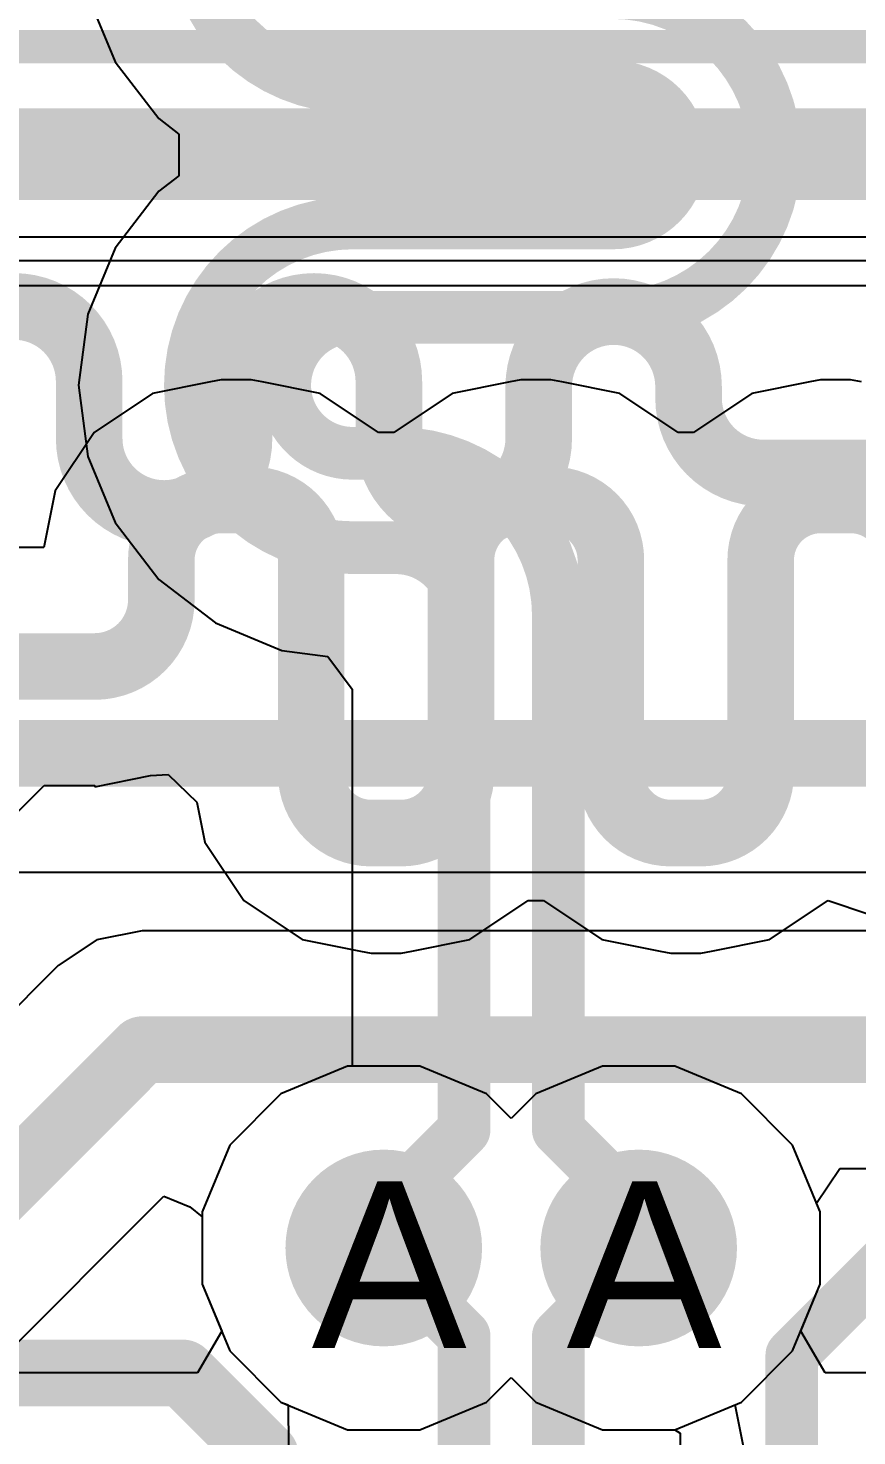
# Model space of a CAD drawing. Header units: inches. Extents: x 0 to 208, y 0 to 213.
# Drawn here: x 2.463 to 2.5626, y 3.1776 to 3.3466 of the extents above; entities that cross this region are included whole.
import ezdxf

# ---------------------------------------------------------------- set-up
doc = ezdxf.new("R2010")
doc.units = ezdxf.units.IN
doc.header["$MEASUREMENT"] = 0
for name, color, linetype in [('Bottom Layer', 5, 'Continuous'), ('Drill Drawing', 1, 'Continuous'), ('L2_GND1', 16, 'Continuous'), ('L3_SIG1', 76, 'Continuous'), ('L4_PWR', 90, 'Continuous'), ('L5_GND2', 156, 'Continuous'), ('L6_SIG2', 130, 'Continuous'), ('L7_GND3', 216, 'Continuous'), ('Top Layer', 1, 'Continuous'), ('Via Holes', 16, 'Continuous')]:
    doc.layers.add(name, color=color, linetype=linetype)
doc.styles.add('Arial', font='', dxfattribs={"height": 0.2})
doc.styles.get('Arial').set_extended_font_data('Arial')

msp = doc.modelspace()

# ---------------------------------------------------------------- hatches: boundary and pattern name
at = {"layer": 'Bottom Layer'}
h = msp.add_hatch(color=5, dxfattribs=at)
edge = h.paths.add_edge_path()
edge.add_arc((2.5057198, 3.200189), 0.011811, 0, 360)
h = msp.add_hatch(color=5, dxfattribs=at)
edge = h.paths.add_edge_path()
edge.add_arc((2.5363418, 3.200189), 0.011811, 0, 360)
at = {"layer": 'L2_GND1'}
h = msp.add_hatch(color=16, dxfattribs=at)
edge = h.paths.add_edge_path()
edge.add_arc((2.5057198, 3.200189), 0.011811, 0, 360)
h = msp.add_hatch(color=16, dxfattribs=at)
edge = h.paths.add_edge_path()
edge.add_arc((2.5363418, 3.200189), 0.011811, 0, 360)
at = {"layer": 'L3_SIG1'}
h = msp.add_hatch(color=76, dxfattribs=at)
edge = h.paths.add_edge_path()
edge.add_arc((2.5057198, 3.200189), 0.011811, 0, 360)
h = msp.add_hatch(color=76, dxfattribs=at)
edge = h.paths.add_edge_path()
edge.add_arc((2.5363418, 3.200189), 0.011811, 0, 360)
at = {"layer": 'L4_PWR'}
h = msp.add_hatch(color=90, dxfattribs=at)
edge = h.paths.add_edge_path()
edge.add_arc((2.5057198, 3.200189), 0.011811, 0, 360)
h = msp.add_hatch(color=90, dxfattribs=at)
edge = h.paths.add_edge_path()
edge.add_arc((2.5363418, 3.200189), 0.011811, 0, 360)
at = {"layer": 'L5_GND2'}
h = msp.add_hatch(color=156, dxfattribs=at)
edge = h.paths.add_edge_path()
edge.add_arc((2.5057198, 3.200189), 0.011811, 0, 360)
h = msp.add_hatch(color=156, dxfattribs=at)
edge = h.paths.add_edge_path()
edge.add_arc((2.5363418, 3.200189), 0.011811, 0, 360)
at = {"layer": 'L6_SIG2'}
h = msp.add_hatch(color=130, dxfattribs=at)
edge = h.paths.add_edge_path()
edge.add_arc((2.5057198, 3.200189), 0.011811, 0, 360)
h = msp.add_hatch(color=130, dxfattribs=at)
edge = h.paths.add_edge_path()
edge.add_arc((2.5363418, 3.200189), 0.011811, 0, 360)
at = {"layer": 'L7_GND3'}
h = msp.add_hatch(color=216, dxfattribs=at)
edge = h.paths.add_edge_path()
edge.add_arc((2.5057198, 3.200189), 0.011811, 0, 360)
h = msp.add_hatch(color=216, dxfattribs=at)
edge = h.paths.add_edge_path()
edge.add_arc((2.5363418, 3.200189), 0.011811, 0, 360)
at = {"layer": 'Top Layer'}
h = msp.add_hatch(color=1, dxfattribs=at)
edge = h.paths.add_edge_path()
edge.add_arc((2.5057198, 3.200189), 0.011811, 0, 360)
h = msp.add_hatch(color=1, dxfattribs=at)
edge = h.paths.add_edge_path()
edge.add_arc((2.5363418, 3.200189), 0.011811, 0, 360)
at = {"layer": 'Via Holes'}
h = msp.add_hatch(color=7, dxfattribs=at)
edge = h.paths.add_edge_path()
edge.add_arc((2.5057198, 3.200189), 0.0059055, 0, 360)
h = msp.add_hatch(color=7, dxfattribs=at)
edge = h.paths.add_edge_path()
edge.add_arc((2.5363418, 3.200189), 0.0059055, 0, 360)

# ---------------------------------------------------------------- linework, layer by layer
at = {"layer": 'Bottom Layer'}
for p, q in [((2.4701634, 3.3505508), (2.4734542, 3.342606)), ((2.4734542, 3.342606), (2.4786892, 3.3357836)), ((2.4786892, 3.3357836), (2.4811217, 3.3339171)), ((2.4811217, 3.3339171), (2.4811217, 3.328917)), ((2.4811217, 3.328917), (2.4786892, 3.3270505)), ((2.4786892, 3.3270505), (2.4734542, 3.3202281)), ((2.4734542, 3.3202281), (2.4701634, 3.3122833)), ((2.4701634, 3.3122833), (2.4690407, 3.3037576)), ((2.4690407, 3.3037576), (2.4690407, 3.3037575)), ((2.4690407, 3.3037575), (2.4690407, 3.3037571)), ((2.4690407, 3.3037571), (2.4690408, 3.3037571)), ((2.4690408, 3.3037571), (2.4701634, 3.2952314)), ((2.4701634, 3.2952314), (2.4734542, 3.2872866)), ((2.4734542, 3.2872866), (2.4786892, 3.2804642)), ((2.4786892, 3.2804642), (2.4855116, 3.2752292)), ((2.4855116, 3.2752292), (2.4934564, 3.2719384)), ((2.4934564, 3.2719384), (2.4990189, 3.2712061)), ((2.4990189, 3.2712061), (2.5019431, 3.2672672)), ((2.5019431, 3.2672672), (2.5019431, 3.222)), ((2.5013813, 3.222), (2.4933649, 3.2186795)), ((2.5019431, 3.222), (2.5013813, 3.222)), ((2.4933649, 3.2186795), (2.4872293, 3.2125439)), ((2.4872293, 3.2125439), (2.4839088, 3.2045275)), ((2.4839088, 3.2045275), (2.4839088, 3.1958505)), ((2.4839088, 3.1958505), (2.4872293, 3.1878341)), ((2.4872293, 3.1878341), (2.4933649, 3.1816985)), ((2.5180747, 3.1816985), (2.5210308, 3.1846546)), ((2.5210308, 3.1846546), (2.5239869, 3.1816985)), ((2.4933649, 3.1816985), (2.5013813, 3.178378)), ((2.5100583, 3.178378), (2.5180747, 3.1816985)), ((2.5239869, 3.1816985), (2.5320033, 3.178378)), ((2.5013813, 3.178378), (2.5100583, 3.178378)), ((2.5320033, 3.178378), (2.5406802, 3.178378)), ((2.5406802, 3.178378), (2.5413131, 3.1779551)), ((2.5413131, 3.1779551), (2.5413131, 3.0738232))]:
    msp.add_line(p, q, dxfattribs=at)
for points in [[(2.5019823, 3.339582, 0.0063299, 0.0063299, -0.4142135623730951), (2.4824876, 3.3590767, 0.0063299, 0.0063299, 0)], [(2.533244, 3.3509118, 0.0063299, 0.0063299, -0.4142135623730951), (2.5527387, 3.3314171, 0.0063299, 0.0063299, 0)], [(2.5019823, 3.339582, 0.0063299, 0.0063299, 0), (2.533244, 3.339582, 0.0063299, 0.0063299, 0)], [(2.533244, 3.339582, 0.0063299, 0.0063299, -0.4142135623730951), (2.5414089, 3.3314171, 0.0063299, 0.0063299, 0)], [(2.5527387, 3.331417, 0.0063299, 0.0063299, -0.4142135623730951), (2.533244, 3.3119223, 0.0063299, 0.0063299, 0)], [(2.5414089, 3.331417, 0.0063299, 0.0063299, -0.4142135623730951), (2.533244, 3.3232521, 0.0063299, 0.0063299, 0)], [(2.5414089, 3.331417, 0.0063299, 0.0063299, 0), (2.5414089, 3.3314171, 0.0063299, 0.0063299, 0)], [(2.5527387, 3.331417, 0.0063299, 0.0063299, 0), (2.5527387, 3.3314171, 0.0063299, 0.0063299, 0)], [(2.4824876, 3.3037574, 0.0063299, 0.0063299, -0.4142135623730951), (2.5019823, 3.3232521, 0.0063299, 0.0063299, 0)], [(2.5019823, 3.3232521, 0.0063299, 0.0063299, 0), (2.533244, 3.3232521, 0.0063299, 0.0063299, 0)], [(2.4938174, 3.3037574, 0.0063299, 0.0063299, -0.4142135623730951), (2.5019823, 3.3119223, 0.0063299, 0.0063299, 0)], [(2.5019823, 3.3119223, 0.0063299, 0.0063299, 0), (2.533244, 3.3119223, 0.0063299, 0.0063299, 0)], [(2.4824876, 3.3037573, 0.0063299, 0.0063299, 0), (2.4824876, 3.3037574, 0.0063299, 0.0063299, 0)], [(2.5019823, 3.2842626, 0.0063299, 0.0063299, -0.4142135623730951), (2.4824876, 3.3037573, 0.0063299, 0.0063299, 0)], [(2.4938174, 3.3037573, 0.0063299, 0.0063299, 0), (2.4938174, 3.3037574, 0.0063299, 0.0063299, 0)], [(2.5019823, 3.2955924, 0.0063299, 0.0063299, -0.4142135623730951), (2.4938174, 3.3037573, 0.0063299, 0.0063299, 0)], [(2.5019823, 3.2955924, 0.0063299, 0.0063299, 0), (2.5072011, 3.2955924, 0.0063299, 0.0063299, 0)], [(2.5072011, 3.2955924, 0.0063299, 0.0063299, -0.4142135623730951), (2.5266958, 3.2760977, 0.0063299, 0.0063299, 0)], [(2.5019823, 3.2842626, 0.0063299, 0.0063299, 0), (2.5072011, 3.2842626, 0.0063299, 0.0063299, 0)], [(2.5072011, 3.2842626, 0.0063299, 0.0063299, -0.4142135623730951), (2.515366, 3.2760977, 0.0063299, 0.0063299, 0)], [(2.515366, 3.2672673, 0.0063299, 0.0063299, 0), (2.515366, 3.2760977, 0.0063299, 0.0063299, 0)], [(2.5266958, 3.2672673, 0.0063299, 0.0063299, 0), (2.5266958, 3.2760977, 0.0063299, 0.0063299, 0)], [(2.5153659, 3.2672673, 0.0063299, 0.0063299, 0), (2.515366, 3.2672673, 0.0063299, 0.0063299, 0)], [(2.5153659, 3.2143543, 0.0063299, 0.0063299, 0), (2.5153659, 3.2672673, 0.0063299, 0.0063299, 0)], [(2.5266958, 3.2143543, 0.0063299, 0.0063299, 0), (2.5266958, 3.2672673, 0.0063299, 0.0063299, 0)], [(2.5547359, 3.1873338, 0.0063299, 0.0063299, 0), (2.59, 3.2225979, 0.0063299, 0.0063299, 0)], [(2.5057198, 3.2047082, 0.0063299, 0.0063299, 0), (2.5153659, 3.2143543, 0.0063299, 0.0063299, 0)], [(2.5266958, 3.2143543, 0.0063299, 0.0063299, 0), (2.5363418, 3.2047083, 0.0063299, 0.0063299, 0)], [(2.5057198, 3.200189, 0.0063299, 0.0063299, 0), (2.5057198, 3.2047082, 0.0063299, 0.0063299, 0)], [(2.5363418, 3.200189, 0.0063299, 0.0063299, 0), (2.5363418, 3.2047083, 0.0063299, 0.0063299, 0)], [(2.5547359, 3.0643663, 0.0063299, 0.0063299, 0), (2.5547359, 3.1873338, 0.0063299, 0.0063299, 0)]]:
    msp.add_lwpolyline(points, format="xyseb", dxfattribs=at)
for points in [[(2.5003998, 3.339582, 0.0031649, 0.0031649, 1), (2.5035648, 3.339582, 0.0031649, 0.0031649, 1)], [(2.5003998, 3.339582, 0.0031649, 0.0031649, 1), (2.5035648, 3.339582, 0.0031649, 0.0031649, 1)], [(2.5316615, 3.339582, 0.0031649, 0.0031649, 1), (2.5348265, 3.339582, 0.0031649, 0.0031649, 1)], [(2.5316615, 3.339582, 0.0031649, 0.0031649, 1), (2.5348265, 3.339582, 0.0031649, 0.0031649, 1)], [(2.5398264, 3.3314171, 0.0031649, 0.0031649, 1), (2.5429914, 3.3314171, 0.0031649, 0.0031649, 1)], [(2.5398264, 3.3314171, 0.0031649, 0.0031649, 1), (2.5429914, 3.3314171, 0.0031649, 0.0031649, 1)], [(2.5398264, 3.331417, 0.0031649, 0.0031649, 1), (2.5429914, 3.331417, 0.0031649, 0.0031649, 1)], [(2.5398264, 3.331417, 0.0031649, 0.0031649, 1), (2.5429914, 3.331417, 0.0031649, 0.0031649, 1)], [(2.5511562, 3.3314171, 0.0031649, 0.0031649, 1), (2.5543212, 3.3314171, 0.0031649, 0.0031649, 1)], [(2.5511562, 3.3314171, 0.0031649, 0.0031649, 1), (2.5543212, 3.3314171, 0.0031649, 0.0031649, 1)], [(2.5511562, 3.331417, 0.0031649, 0.0031649, 1), (2.5543212, 3.331417, 0.0031649, 0.0031649, 1)], [(2.5511562, 3.331417, 0.0031649, 0.0031649, 1), (2.5543212, 3.331417, 0.0031649, 0.0031649, 1)], [(2.5003998, 3.3232521, 0.0031649, 0.0031649, 1), (2.5035648, 3.3232521, 0.0031649, 0.0031649, 1)], [(2.5003998, 3.3232521, 0.0031649, 0.0031649, 1), (2.5035648, 3.3232521, 0.0031649, 0.0031649, 1)], [(2.5316615, 3.3232521, 0.0031649, 0.0031649, 1), (2.5348265, 3.3232521, 0.0031649, 0.0031649, 1)], [(2.5316615, 3.3232521, 0.0031649, 0.0031649, 1), (2.5348265, 3.3232521, 0.0031649, 0.0031649, 1)], [(2.5003998, 3.3119223, 0.0031649, 0.0031649, 1), (2.5035648, 3.3119223, 0.0031649, 0.0031649, 1)], [(2.5003998, 3.3119223, 0.0031649, 0.0031649, 1), (2.5035648, 3.3119223, 0.0031649, 0.0031649, 1)], [(2.5316615, 3.3119223, 0.0031649, 0.0031649, 1), (2.5348265, 3.3119223, 0.0031649, 0.0031649, 1)], [(2.5316615, 3.3119223, 0.0031649, 0.0031649, 1), (2.5348265, 3.3119223, 0.0031649, 0.0031649, 1)], [(2.4809051, 3.3037574, 0.0031649, 0.0031649, 1), (2.4840701, 3.3037574, 0.0031649, 0.0031649, 1)], [(2.4809051, 3.3037574, 0.0031649, 0.0031649, 1), (2.4840701, 3.3037574, 0.0031649, 0.0031649, 1)], [(2.4809051, 3.3037573, 0.0031649, 0.0031649, 1), (2.4840701, 3.3037573, 0.0031649, 0.0031649, 1)], [(2.4809051, 3.3037573, 0.0031649, 0.0031649, 1), (2.4840701, 3.3037573, 0.0031649, 0.0031649, 1)], [(2.4922349, 3.3037574, 0.0031649, 0.0031649, 1), (2.4953999, 3.3037574, 0.0031649, 0.0031649, 1)], [(2.4922349, 3.3037574, 0.0031649, 0.0031649, 1), (2.4953999, 3.3037574, 0.0031649, 0.0031649, 1)], [(2.4922349, 3.3037573, 0.0031649, 0.0031649, 1), (2.4953999, 3.3037573, 0.0031649, 0.0031649, 1)], [(2.4922349, 3.3037573, 0.0031649, 0.0031649, 1), (2.4953999, 3.3037573, 0.0031649, 0.0031649, 1)], [(2.5003998, 3.2955924, 0.0031649, 0.0031649, 1), (2.5035648, 3.2955924, 0.0031649, 0.0031649, 1)], [(2.5003998, 3.2955924, 0.0031649, 0.0031649, 1), (2.5035648, 3.2955924, 0.0031649, 0.0031649, 1)], [(2.5056186, 3.2955924, 0.0031649, 0.0031649, 1), (2.5087836, 3.2955924, 0.0031649, 0.0031649, 1)], [(2.5056186, 3.2955924, 0.0031649, 0.0031649, 1), (2.5087836, 3.2955924, 0.0031649, 0.0031649, 1)], [(2.5003998, 3.2842626, 0.0031649, 0.0031649, 1), (2.5035648, 3.2842626, 0.0031649, 0.0031649, 1)], [(2.5003998, 3.2842626, 0.0031649, 0.0031649, 1), (2.5035648, 3.2842626, 0.0031649, 0.0031649, 1)], [(2.5056186, 3.2842626, 0.0031649, 0.0031649, 1), (2.5087836, 3.2842626, 0.0031649, 0.0031649, 1)], [(2.5056186, 3.2842626, 0.0031649, 0.0031649, 1), (2.5087836, 3.2842626, 0.0031649, 0.0031649, 1)], [(2.5137835, 3.2760977, 0.0031649, 0.0031649, 1), (2.5169485, 3.2760977, 0.0031649, 0.0031649, 1)], [(2.5137835, 3.2760977, 0.0031649, 0.0031649, 1), (2.5169485, 3.2760977, 0.0031649, 0.0031649, 1)], [(2.5251133, 3.2760977, 0.0031649, 0.0031649, 1), (2.5282783, 3.2760977, 0.0031649, 0.0031649, 1)], [(2.5251133, 3.2760977, 0.0031649, 0.0031649, 1), (2.5282783, 3.2760977, 0.0031649, 0.0031649, 1)], [(2.5137834, 3.2672673, 0.0031649, 0.0031649, 1), (2.5169484, 3.2672673, 0.0031649, 0.0031649, 1)], [(2.5137834, 3.2672673, 0.0031649, 0.0031649, 1), (2.5169484, 3.2672673, 0.0031649, 0.0031649, 1)], [(2.5137835, 3.2672673, 0.0031649, 0.0031649, 1), (2.5169485, 3.2672673, 0.0031649, 0.0031649, 1)], [(2.5137835, 3.2672673, 0.0031649, 0.0031649, 1), (2.5169485, 3.2672673, 0.0031649, 0.0031649, 1)], [(2.5251133, 3.2672673, 0.0031649, 0.0031649, 1), (2.5282783, 3.2672673, 0.0031649, 0.0031649, 1)], [(2.5251133, 3.2672673, 0.0031649, 0.0031649, 1), (2.5282783, 3.2672673, 0.0031649, 0.0031649, 1)], [(2.5137834, 3.2143543, 0.0031649, 0.0031649, 1), (2.5169484, 3.2143543, 0.0031649, 0.0031649, 1)], [(2.5137834, 3.2143543, 0.0031649, 0.0031649, 1), (2.5169484, 3.2143543, 0.0031649, 0.0031649, 1)], [(2.5251133, 3.2143543, 0.0031649, 0.0031649, 1), (2.5282783, 3.2143543, 0.0031649, 0.0031649, 1)], [(2.5251133, 3.2143543, 0.0031649, 0.0031649, 1), (2.5282783, 3.2143543, 0.0031649, 0.0031649, 1)], [(2.5041373, 3.2047082, 0.0031649, 0.0031649, 1), (2.5073023, 3.2047082, 0.0031649, 0.0031649, 1)], [(2.5041373, 3.2047082, 0.0031649, 0.0031649, 1), (2.5073023, 3.2047082, 0.0031649, 0.0031649, 1)], [(2.5347593, 3.2047083, 0.0031649, 0.0031649, 1), (2.5379243, 3.2047083, 0.0031649, 0.0031649, 1)], [(2.5347593, 3.2047083, 0.0031649, 0.0031649, 1), (2.5379243, 3.2047083, 0.0031649, 0.0031649, 1)], [(2.5041373, 3.200189, 0.0031649, 0.0031649, 1), (2.5073023, 3.200189, 0.0031649, 0.0031649, 1)], [(2.5347593, 3.200189, 0.0031649, 0.0031649, 1), (2.5379243, 3.200189, 0.0031649, 0.0031649, 1)], [(2.5531534, 3.1873338, 0.0031649, 0.0031649, 1), (2.5563184, 3.1873338, 0.0031649, 0.0031649, 1)], [(2.5531534, 3.1873338, 0.0031649, 0.0031649, 1), (2.5563184, 3.1873338, 0.0031649, 0.0031649, 1)]]:
    msp.add_lwpolyline(points, format="xyseb", close=True, dxfattribs=at)
at = {"layer": 'L2_GND1'}
for p, q in [((2.3938242, 3.3157257), (4.3340873, 3.3157257)), ((2.4849069, 3.304158), (2.4779287, 3.3027699)), ((2.4862003, 3.3044155), (2.4849069, 3.304158)), ((2.4898007, 3.3044155), (2.4862003, 3.3044155)), ((2.4862003, 3.3044155), (2.4862003, 3.3044155)), ((2.491094, 3.304158), (2.4898007, 3.3044155)), ((2.4980723, 3.3027699), (2.491094, 3.304158)), ((2.5209069, 3.304158), (2.5139287, 3.3027699)), ((2.5222003, 3.3044155), (2.5209069, 3.304158)), ((2.5258007, 3.3044155), (2.5222003, 3.3044155)), ((2.5222003, 3.3044155), (2.5222003, 3.3044155)), ((2.527094, 3.304158), (2.5258007, 3.3044155)), ((2.5340723, 3.3027699), (2.527094, 3.304158)), ((2.5569069, 3.304158), (2.5499287, 3.3027699)), ((2.5582003, 3.3044155), (2.5569069, 3.304158)), ((2.5618007, 3.3044155), (2.5582003, 3.3044155)), ((2.5582003, 3.3044155), (2.5582003, 3.3044155)), ((2.563094, 3.304158), (2.5618007, 3.3044155)), ((2.4779287, 3.3027699), (2.4709162, 3.2980843)), ((2.5050847, 3.2980843), (2.4980723, 3.3027699)), ((2.5139287, 3.3027699), (2.5069163, 3.2980843)), ((2.5410847, 3.2980843), (2.5340723, 3.3027699)), ((2.5499287, 3.3027699), (2.5429163, 3.2980843)), ((2.4709162, 3.2980843), (2.4662306, 3.2910718)), ((2.5069163, 3.2980843), (2.5050847, 3.2980843)), ((2.5429163, 3.2980843), (2.5410847, 3.2980843)), ((2.4662306, 3.2910718), (2.4648785, 3.2842743)), ((2.4648785, 3.2842743), (2.4590005, 3.2842743)), ((2.4710005, 3.255569), (2.4777081, 3.2569032)), ((2.4777081, 3.2569032), (2.479838, 3.2570328)), ((2.479838, 3.2570328), (2.4832756, 3.2537293)), ((2.446811, 3.237624), (2.4649126, 3.2557257)), ((2.4649126, 3.2557257), (2.4710005, 3.2557257)), ((2.4710005, 3.2557257), (2.4710005, 3.255569)), ((2.4832756, 3.2537293), (2.4842306, 3.2489282)), ((2.4842306, 3.2489282), (2.4889162, 3.2419157)), ((2.4889162, 3.2419157), (2.4959287, 3.2372301)), ((2.5160723, 3.2372301), (2.5230847, 3.2419157)), ((2.5230847, 3.2419157), (2.5249163, 3.2419157)), ((2.5249163, 3.2419157), (2.5319287, 3.2372301)), ((2.5520723, 3.2372301), (2.5590847, 3.2419157)), ((2.5590847, 3.2419157), (2.5640083, 3.2402844)), ((2.4959287, 3.2372301), (2.502907, 3.235842)), ((2.5090941, 3.235842), (2.5160723, 3.2372301)), ((2.5319287, 3.2372301), (2.538907, 3.235842)), ((2.5450941, 3.235842), (2.5520723, 3.2372301)), ((2.502907, 3.235842), (2.5042003, 3.2355845)), ((2.5042003, 3.2355845), (2.5078007, 3.2355845)), ((2.5078007, 3.2355845), (2.5090941, 3.235842)), ((2.5078007, 3.2355845), (2.5078007, 3.2355845)), ((2.538907, 3.235842), (2.5402003, 3.2355845)), ((2.5402003, 3.2355845), (2.5438007, 3.2355845)), ((2.5438007, 3.2355845), (2.5450941, 3.235842)), ((2.5438007, 3.2355845), (2.5438007, 3.2355845)), ((2.5013813, 3.222), (2.4933649, 3.2186795)), ((2.5100583, 3.222), (2.5013813, 3.222)), ((2.5180747, 3.2186795), (2.5100583, 3.222)), ((2.5320033, 3.222), (2.5239869, 3.2186795)), ((2.5406803, 3.222), (2.5320033, 3.222)), ((2.5486967, 3.2186795), (2.5406803, 3.222)), ((2.4933649, 3.2186795), (2.4872293, 3.2125439)), ((2.5210308, 3.2157234), (2.5180747, 3.2186795)), ((2.5239869, 3.2186795), (2.5210308, 3.2157234)), ((2.5548323, 3.2125439), (2.5486967, 3.2186795)), ((2.4872293, 3.2125439), (2.4839088, 3.2045275)), ((2.5581528, 3.2045275), (2.5548323, 3.2125439)), ((2.4839088, 3.2045275), (2.4839088, 3.1958505)), ((2.5581528, 3.1958505), (2.5581528, 3.2045275)), ((2.4839088, 3.1958505), (2.4872293, 3.1878341)), ((2.5548323, 3.1878341), (2.5581528, 3.1958505)), ((2.4872293, 3.1878341), (2.4933649, 3.1816985)), ((2.5486967, 3.1816985), (2.5548323, 3.1878341)), ((2.5180747, 3.1816985), (2.5210308, 3.1846546)), ((2.5210308, 3.1846546), (2.5239869, 3.1816985)), ((2.4933649, 3.1816985), (2.5013813, 3.178378)), ((2.5100583, 3.178378), (2.5180747, 3.1816985)), ((2.5239869, 3.1816985), (2.5320033, 3.178378)), ((2.5406803, 3.178378), (2.5486967, 3.1816985)), ((2.5013813, 3.178378), (2.5100583, 3.178378)), ((2.5320033, 3.178378), (2.5406803, 3.178378))]:
    msp.add_line(p, q, dxfattribs=at)
for points in [[(2.431186, 3.33, 0.008, 0.008, 0), (4.34, 3.33, 0.008, 0.008, 0)], [(2.4790005, 3.2828, 0.008, 0.008, -0.4142135623730951), (2.4862005, 3.29, 0.008, 0.008, 0)], [(2.4862005, 3.29, 0.008, 0.008, 0), (2.4898005, 3.29, 0.008, 0.008, 0)], [(2.4898005, 3.29, 0.008, 0.008, -0.4142135623730951), (2.4970005, 3.2828, 0.008, 0.008, 0)], [(2.5150005, 3.2828, 0.008, 0.008, -0.4142135623730951), (2.5222005, 3.29, 0.008, 0.008, 0)], [(2.5222005, 3.29, 0.008, 0.008, 0), (2.5258005, 3.29, 0.008, 0.008, 0)], [(2.5258005, 3.29, 0.008, 0.008, -0.4142135623730951), (2.5330005, 3.2828, 0.008, 0.008, 0)], [(2.5510005, 3.2828, 0.008, 0.008, -0.4142135623730951), (2.5582005, 3.29, 0.008, 0.008, 0)], [(2.5582005, 3.29, 0.008, 0.008, 0), (2.5618005, 3.29, 0.008, 0.008, 0)], [(2.5618005, 3.29, 0.008, 0.008, -0.4142135623730951), (2.5690005, 3.2828, 0.008, 0.008, 0)], [(2.4790005, 3.278, 0.008, 0.008, 0), (2.4790005, 3.2828, 0.008, 0.008, 0)], [(2.4970005, 3.2572, 0.008, 0.008, 0), (2.4970005, 3.2828, 0.008, 0.008, 0)], [(2.5150005, 3.2572, 0.008, 0.008, 0), (2.5150005, 3.2828, 0.008, 0.008, 0)], [(2.5330005, 3.2572, 0.008, 0.008, 0), (2.5330005, 3.2828, 0.008, 0.008, 0)], [(2.5510005, 3.2572, 0.008, 0.008, 0), (2.5510005, 3.2828, 0.008, 0.008, 0)], [(2.4790005, 3.278, 0.008, 0.008, -0.4142135623730951), (2.4710005, 3.27, 0.008, 0.008, 0)], [(2.425, 3.236, 0.008, 0.008, 0), (2.459, 3.27, 0.008, 0.008, 0)], [(2.459, 3.27, 0.008, 0.008, 0), (2.467, 3.27, 0.008, 0.008, 0)], [(2.467, 3.27, 0.008, 0.008, 0), (2.4710005, 3.27, 0.008, 0.008, 0)], [(2.5042005, 3.25, 0.008, 0.008, -0.4142135623730951), (2.4970005, 3.2572, 0.008, 0.008, 0)], [(2.5150005, 3.2572, 0.008, 0.008, -0.4142135623730951), (2.5078005, 3.25, 0.008, 0.008, 0)], [(2.5402005, 3.25, 0.008, 0.008, -0.4142135623730951), (2.5330005, 3.2572, 0.008, 0.008, 0)], [(2.5510005, 3.2572, 0.008, 0.008, -0.4142135623730951), (2.5438005, 3.25, 0.008, 0.008, 0)], [(2.5042005, 3.25, 0.008, 0.008, 0), (2.5078005, 3.25, 0.008, 0.008, 0)], [(2.5402005, 3.25, 0.008, 0.008, 0), (2.5438005, 3.25, 0.008, 0.008, 0)]]:
    msp.add_lwpolyline(points, format="xyseb", dxfattribs=at)
for points in [[(2.4842005, 3.29, 0.004, 0.004, 1), (2.4882005, 3.29, 0.004, 0.004, 1)], [(2.4842005, 3.29, 0.004, 0.004, 1), (2.4882005, 3.29, 0.004, 0.004, 1)], [(2.4878005, 3.29, 0.004, 0.004, 1), (2.4918005, 3.29, 0.004, 0.004, 1)], [(2.4878005, 3.29, 0.004, 0.004, 1), (2.4918005, 3.29, 0.004, 0.004, 1)], [(2.5202005, 3.29, 0.004, 0.004, 1), (2.5242005, 3.29, 0.004, 0.004, 1)], [(2.5202005, 3.29, 0.004, 0.004, 1), (2.5242005, 3.29, 0.004, 0.004, 1)], [(2.5238005, 3.29, 0.004, 0.004, 1), (2.5278005, 3.29, 0.004, 0.004, 1)], [(2.5238005, 3.29, 0.004, 0.004, 1), (2.5278005, 3.29, 0.004, 0.004, 1)], [(2.5562005, 3.29, 0.004, 0.004, 1), (2.5602005, 3.29, 0.004, 0.004, 1)], [(2.5562005, 3.29, 0.004, 0.004, 1), (2.5602005, 3.29, 0.004, 0.004, 1)], [(2.5598005, 3.29, 0.004, 0.004, 1), (2.5638005, 3.29, 0.004, 0.004, 1)], [(2.5598005, 3.29, 0.004, 0.004, 1), (2.5638005, 3.29, 0.004, 0.004, 1)], [(2.4770005, 3.2828, 0.004, 0.004, 1), (2.4810005, 3.2828, 0.004, 0.004, 1)], [(2.4770005, 3.2828, 0.004, 0.004, 1), (2.4810005, 3.2828, 0.004, 0.004, 1)], [(2.4950005, 3.2828, 0.004, 0.004, 1), (2.4990005, 3.2828, 0.004, 0.004, 1)], [(2.4950005, 3.2828, 0.004, 0.004, 1), (2.4990005, 3.2828, 0.004, 0.004, 1)], [(2.5130005, 3.2828, 0.004, 0.004, 1), (2.5170005, 3.2828, 0.004, 0.004, 1)], [(2.5130005, 3.2828, 0.004, 0.004, 1), (2.5170005, 3.2828, 0.004, 0.004, 1)], [(2.5310005, 3.2828, 0.004, 0.004, 1), (2.5350005, 3.2828, 0.004, 0.004, 1)], [(2.5310005, 3.2828, 0.004, 0.004, 1), (2.5350005, 3.2828, 0.004, 0.004, 1)], [(2.5490005, 3.2828, 0.004, 0.004, 1), (2.5530005, 3.2828, 0.004, 0.004, 1)], [(2.5490005, 3.2828, 0.004, 0.004, 1), (2.5530005, 3.2828, 0.004, 0.004, 1)], [(2.4770005, 3.278, 0.004, 0.004, 1), (2.4810005, 3.278, 0.004, 0.004, 1)], [(2.4770005, 3.278, 0.004, 0.004, 1), (2.4810005, 3.278, 0.004, 0.004, 1)], [(2.465, 3.27, 0.004, 0.004, 1), (2.469, 3.27, 0.004, 0.004, 1)], [(2.465, 3.27, 0.004, 0.004, 1), (2.469, 3.27, 0.004, 0.004, 1)], [(2.4690005, 3.27, 0.004, 0.004, 1), (2.4730005, 3.27, 0.004, 0.004, 1)], [(2.4690005, 3.27, 0.004, 0.004, 1), (2.4730005, 3.27, 0.004, 0.004, 1)], [(2.4950005, 3.2572, 0.004, 0.004, 1), (2.4990005, 3.2572, 0.004, 0.004, 1)], [(2.4950005, 3.2572, 0.004, 0.004, 1), (2.4990005, 3.2572, 0.004, 0.004, 1)], [(2.5130005, 3.2572, 0.004, 0.004, 1), (2.5170005, 3.2572, 0.004, 0.004, 1)], [(2.5130005, 3.2572, 0.004, 0.004, 1), (2.5170005, 3.2572, 0.004, 0.004, 1)], [(2.5310005, 3.2572, 0.004, 0.004, 1), (2.5350005, 3.2572, 0.004, 0.004, 1)], [(2.5310005, 3.2572, 0.004, 0.004, 1), (2.5350005, 3.2572, 0.004, 0.004, 1)], [(2.5490005, 3.2572, 0.004, 0.004, 1), (2.5530005, 3.2572, 0.004, 0.004, 1)], [(2.5490005, 3.2572, 0.004, 0.004, 1), (2.5530005, 3.2572, 0.004, 0.004, 1)], [(2.5022005, 3.25, 0.004, 0.004, 1), (2.5062005, 3.25, 0.004, 0.004, 1)], [(2.5022005, 3.25, 0.004, 0.004, 1), (2.5062005, 3.25, 0.004, 0.004, 1)], [(2.5058005, 3.25, 0.004, 0.004, 1), (2.5098005, 3.25, 0.004, 0.004, 1)], [(2.5058005, 3.25, 0.004, 0.004, 1), (2.5098005, 3.25, 0.004, 0.004, 1)], [(2.5382005, 3.25, 0.004, 0.004, 1), (2.5422005, 3.25, 0.004, 0.004, 1)], [(2.5382005, 3.25, 0.004, 0.004, 1), (2.5422005, 3.25, 0.004, 0.004, 1)], [(2.5418005, 3.25, 0.004, 0.004, 1), (2.5458005, 3.25, 0.004, 0.004, 1)], [(2.5418005, 3.25, 0.004, 0.004, 1), (2.5458005, 3.25, 0.004, 0.004, 1)]]:
    msp.add_lwpolyline(points, format="xyseb", close=True, dxfattribs=at)
at = {"layer": 'L3_SIG1'}
for p, q in [((2.5013813, 3.222), (2.4933649, 3.2186795)), ((2.5100583, 3.222), (2.5013813, 3.222)), ((2.5180747, 3.2186795), (2.5100583, 3.222)), ((2.5320033, 3.222), (2.5239869, 3.2186795)), ((2.5406803, 3.222), (2.5320033, 3.222)), ((2.5486967, 3.2186795), (2.5406803, 3.222)), ((2.4933649, 3.2186795), (2.4872293, 3.2125439)), ((2.5210308, 3.2157234), (2.5180747, 3.2186795)), ((2.5239869, 3.2186795), (2.5210308, 3.2157234)), ((2.5548323, 3.2125439), (2.5486967, 3.2186795)), ((2.4872293, 3.2125439), (2.4839088, 3.2045275)), ((2.5581528, 3.2045275), (2.5548323, 3.2125439)), ((2.4839088, 3.2045275), (2.4839088, 3.1958505)), ((2.5581528, 3.1958505), (2.5581528, 3.2045275)), ((2.4839088, 3.1958505), (2.4872293, 3.1878341)), ((2.5548323, 3.1878341), (2.5581528, 3.1958505)), ((2.4872293, 3.1878341), (2.4933649, 3.1816985)), ((2.5486967, 3.1816985), (2.5548323, 3.1878341)), ((2.5180747, 3.1816985), (2.5210308, 3.1846546)), ((2.5210308, 3.1846546), (2.5239869, 3.1816985)), ((2.4933649, 3.1816985), (2.5013813, 3.178378)), ((2.5100583, 3.178378), (2.5180747, 3.1816985)), ((2.5239869, 3.1816985), (2.5320033, 3.178378)), ((2.5406803, 3.178378), (2.5486967, 3.1816985)), ((2.5013813, 3.178378), (2.5100583, 3.178378)), ((2.5320033, 3.178378), (2.5406803, 3.178378))]:
    msp.add_line(p, q, dxfattribs=at)
at = {"layer": 'L4_PWR'}
for p, q in [((2.5013813, 3.222), (2.4933649, 3.2186795)), ((2.5100583, 3.222), (2.5013813, 3.222)), ((2.5180747, 3.2186795), (2.5100583, 3.222)), ((2.5320033, 3.222), (2.5239869, 3.2186795)), ((2.5406803, 3.222), (2.5320033, 3.222)), ((2.5486967, 3.2186795), (2.5406803, 3.222)), ((2.4933649, 3.2186795), (2.4872293, 3.2125439)), ((2.5210308, 3.2157234), (2.5180747, 3.2186795)), ((2.5239869, 3.2186795), (2.5210308, 3.2157234)), ((2.5548323, 3.2125439), (2.5486967, 3.2186795)), ((2.4872293, 3.2125439), (2.4839088, 3.2045275)), ((2.5581528, 3.2045275), (2.5548323, 3.2125439)), ((2.4839088, 3.2045275), (2.4839088, 3.1958505)), ((2.5581528, 3.1958505), (2.5581528, 3.2045275)), ((2.4839088, 3.1958505), (2.486251, 3.190196)), ((2.5558106, 3.190196), (2.5581528, 3.1958505)), ((2.486251, 3.190196), (2.4833346, 3.1851959)), ((2.558727, 3.1851959), (2.5558106, 3.190196)), ((2.4833346, 3.1851959), (2.2993642, 3.1851959)), ((2.582264, 3.1851959), (2.558727, 3.1851959))]:
    msp.add_line(p, q, dxfattribs=at)
at = {"layer": 'L5_GND2'}
for p, q in [((1.9378384, 3.3215759), (3.1811211, 3.3215759)), ((2.5013813, 3.222), (2.4933649, 3.2186795)), ((2.5100583, 3.222), (2.5013813, 3.222)), ((2.5180747, 3.2186795), (2.5100583, 3.222)), ((2.5320033, 3.222), (2.5239869, 3.2186795)), ((2.5406803, 3.222), (2.5320033, 3.222)), ((2.5486967, 3.2186795), (2.5406803, 3.222)), ((2.4933649, 3.2186795), (2.4872293, 3.2125439)), ((2.5210308, 3.2157234), (2.5180747, 3.2186795)), ((2.5239869, 3.2186795), (2.5210308, 3.2157234)), ((2.5548323, 3.2125439), (2.5486967, 3.2186795)), ((2.4872293, 3.2125439), (2.4839088, 3.2045275)), ((2.5581528, 3.2045275), (2.5548323, 3.2125439)), ((2.4839088, 3.2045275), (2.4839088, 3.1958505)), ((2.5581528, 3.1958505), (2.5581528, 3.2045275)), ((2.4839088, 3.1958505), (2.4872293, 3.1878341)), ((2.5548323, 3.1878341), (2.5581528, 3.1958505)), ((2.4872293, 3.1878341), (2.4933649, 3.1816985)), ((2.5486967, 3.1816985), (2.5548323, 3.1878341)), ((2.5180747, 3.1816985), (2.5210308, 3.1846546)), ((2.5210308, 3.1846546), (2.5239869, 3.1816985)), ((2.4933649, 3.1816985), (2.5013813, 3.178378)), ((2.5100583, 3.178378), (2.5180747, 3.1816985)), ((2.5239869, 3.1816985), (2.5320033, 3.178378)), ((2.5406803, 3.178378), (2.5486967, 3.1816985)), ((2.5013813, 3.178378), (2.5100583, 3.178378)), ((2.5320033, 3.178378), (2.5406803, 3.178378))]:
    msp.add_line(p, q, dxfattribs=at)
for points in [[(1.942229, 3.344411, 0.004, 0.004, 0), (2.9999587, 3.344411, 0.004, 0.004, 0)], [(1.9378384, 3.333811, 0.004, 0.004, 0), (2.9999587, 3.333811, 0.004, 0.004, 0)]]:
    msp.add_lwpolyline(points, format="xyseb", dxfattribs=at)
at = {"layer": 'L6_SIG2'}
for p, q in [((2.4492575, 3.2452959), (2.6572251, 3.2452959)), ((2.4767038, 3.2382744), (2.4712413, 3.2371877)), ((2.4767043, 3.2382743), (2.4767038, 3.2382744)), ((2.6580817, 3.2382743), (2.4767043, 3.2382743)), ((2.4712413, 3.2371877), (2.4666103, 3.2340935)), ((2.4666101, 3.2340932), (2.2734133, 3.0408965)), ((2.4666103, 3.2340935), (2.4666101, 3.2340932)), ((2.5577217, 3.2055683), (2.5604996, 3.2097257)), ((2.5604996, 3.2097257), (2.5863128, 3.2097257)), ((2.3490754, 3.0761846), (2.4792894, 3.2063987)), ((2.4792894, 3.2063987), (2.4824085, 3.2051352)), ((2.4824085, 3.2051352), (2.4839088, 3.203947)), ((2.5581528, 3.2045275), (2.5577217, 3.2055683)), ((2.5581528, 3.1958505), (2.5581528, 3.2045275)), ((2.4839088, 3.203947), (2.4839088, 3.1958505)), ((2.4839088, 3.1958505), (2.4872293, 3.1878341)), ((2.5548323, 3.1878341), (2.5581528, 3.1958505)), ((2.4872293, 3.1878341), (2.4933649, 3.1816985)), ((2.5486967, 3.1816985), (2.5548323, 3.1878341)), ((2.5180747, 3.1816985), (2.5210308, 3.1846546)), ((2.5210308, 3.1846546), (2.5239869, 3.1816985)), ((2.4933649, 3.1816985), (2.5013813, 3.178378)), ((2.5100583, 3.178378), (2.5180747, 3.1816985)), ((2.5239869, 3.1816985), (2.5320033, 3.178378)), ((2.5406803, 3.178378), (2.5486967, 3.1816985)), ((2.5013813, 3.178378), (2.5100583, 3.178378)), ((2.5320033, 3.178378), (2.5406803, 3.178378))]:
    msp.add_line(p, q, dxfattribs=at)
for points in [[(2.1223658, 3.332, 0.008, 0.008, 0), (4.403524, 3.332, 0.008, 0.008, 0)], [(2.4523334, 3.3042245, 0.008, 0.008, -0.9999999999999999), (2.4703334, 3.3042245, 0.008, 0.008, 0)], [(2.4883334, 3.3042245, 0.008, 0.008, -0.9999999999999999), (2.5063334, 3.3042245, 0.008, 0.008, 0)], [(2.5243334, 3.3036118, 0.008, 0.008, -0.9999999999999999), (2.5423334, 3.3036118, 0.008, 0.008, 0)], [(2.4703334, 3.2973675, 0.008, 0.008, 0), (2.4703334, 3.3042245, 0.008, 0.008, 0)], [(2.4883334, 3.2973675, 0.008, 0.008, 0), (2.4883334, 3.3042245, 0.008, 0.008, 0)], [(2.5063334, 3.2973675, 0.008, 0.008, 0), (2.5063334, 3.3042245, 0.008, 0.008, 0)], [(2.5243334, 3.2973675, 0.008, 0.008, 0), (2.5243334, 3.3036118, 0.008, 0.008, 0)], [(2.5423334, 3.3022245, 0.008, 0.008, 0), (2.5423334, 3.3036118, 0.008, 0.008, 0)], [(2.5513334, 3.2932245, 0.008, 0.008, -0.4142135623730951), (2.5423334, 3.3022245, 0.008, 0.008, 0)], [(2.4883334, 3.2973675, 0.008, 0.008, -0.9999999999999999), (2.4703334, 3.2973675, 0.008, 0.008, 0)], [(2.5243334, 3.2973675, 0.008, 0.008, -0.9999999999999999), (2.5063334, 3.2973675, 0.008, 0.008, 0)], [(2.5513334, 3.2932245, 0.008, 0.008, 0), (2.6631288, 3.2932245, 0.008, 0.008, 0)], [(2.4076753, 3.2595702, 0.008, 0.008, 0), (4.577884, 3.2595702, 0.008, 0.008, 0)], [(2.279326, 3.0266222, 0.008, 0.008, 0), (2.4767038, 3.224, 0.008, 0.008, 0)], [(2.4767038, 3.224, 0.008, 0.008, 0), (2.676, 3.224, 0.008, 0.008, 0)]]:
    msp.add_lwpolyline(points, format="xyseb", dxfattribs=at)
for points in [[(2.4683334, 3.3042245, 0.004, 0.004, 1), (2.4723334, 3.3042245, 0.004, 0.004, 1)], [(2.4683334, 3.3042245, 0.004, 0.004, 1), (2.4723334, 3.3042245, 0.004, 0.004, 1)], [(2.4863334, 3.3042245, 0.004, 0.004, 1), (2.4903334, 3.3042245, 0.004, 0.004, 1)], [(2.4863334, 3.3042245, 0.004, 0.004, 1), (2.4903334, 3.3042245, 0.004, 0.004, 1)], [(2.5043334, 3.3042245, 0.004, 0.004, 1), (2.5083334, 3.3042245, 0.004, 0.004, 1)], [(2.5043334, 3.3042245, 0.004, 0.004, 1), (2.5083334, 3.3042245, 0.004, 0.004, 1)], [(2.5223334, 3.3036118, 0.004, 0.004, 1), (2.5263334, 3.3036118, 0.004, 0.004, 1)], [(2.5223334, 3.3036118, 0.004, 0.004, 1), (2.5263334, 3.3036118, 0.004, 0.004, 1)], [(2.5403334, 3.3036118, 0.004, 0.004, 1), (2.5443334, 3.3036118, 0.004, 0.004, 1)], [(2.5403334, 3.3036118, 0.004, 0.004, 1), (2.5443334, 3.3036118, 0.004, 0.004, 1)], [(2.5403334, 3.3022245, 0.004, 0.004, 1), (2.5443334, 3.3022245, 0.004, 0.004, 1)], [(2.5403334, 3.3022245, 0.004, 0.004, 1), (2.5443334, 3.3022245, 0.004, 0.004, 1)], [(2.4683334, 3.2973675, 0.004, 0.004, 1), (2.4723334, 3.2973675, 0.004, 0.004, 1)], [(2.4683334, 3.2973675, 0.004, 0.004, 1), (2.4723334, 3.2973675, 0.004, 0.004, 1)], [(2.4863334, 3.2973675, 0.004, 0.004, 1), (2.4903334, 3.2973675, 0.004, 0.004, 1)], [(2.4863334, 3.2973675, 0.004, 0.004, 1), (2.4903334, 3.2973675, 0.004, 0.004, 1)], [(2.5043334, 3.2973675, 0.004, 0.004, 1), (2.5083334, 3.2973675, 0.004, 0.004, 1)], [(2.5043334, 3.2973675, 0.004, 0.004, 1), (2.5083334, 3.2973675, 0.004, 0.004, 1)], [(2.5223334, 3.2973675, 0.004, 0.004, 1), (2.5263334, 3.2973675, 0.004, 0.004, 1)], [(2.5223334, 3.2973675, 0.004, 0.004, 1), (2.5263334, 3.2973675, 0.004, 0.004, 1)], [(2.5493334, 3.2932245, 0.004, 0.004, 1), (2.5533334, 3.2932245, 0.004, 0.004, 1)], [(2.5493334, 3.2932245, 0.004, 0.004, 1), (2.5533334, 3.2932245, 0.004, 0.004, 1)], [(2.4747038, 3.224, 0.004, 0.004, 1), (2.4787038, 3.224, 0.004, 0.004, 1)], [(2.4747038, 3.224, 0.004, 0.004, 1), (2.4787038, 3.224, 0.004, 0.004, 1)]]:
    msp.add_lwpolyline(points, format="xyseb", close=True, dxfattribs=at)
at = {"layer": 'L7_GND3'}
for p, q in [((2.5013813, 3.222), (2.4933649, 3.2186795)), ((2.5100583, 3.222), (2.5013813, 3.222)), ((2.5180747, 3.2186795), (2.5100583, 3.222)), ((2.5320033, 3.222), (2.5239869, 3.2186795)), ((2.5406803, 3.222), (2.5320033, 3.222)), ((2.5486967, 3.2186795), (2.5406803, 3.222)), ((2.4933649, 3.2186795), (2.4872293, 3.2125439)), ((2.5210308, 3.2157234), (2.5180747, 3.2186795)), ((2.5239869, 3.2186795), (2.5210308, 3.2157234)), ((2.5548323, 3.2125439), (2.5486967, 3.2186795)), ((2.4872293, 3.2125439), (2.4839088, 3.2045275)), ((2.5581528, 3.2045275), (2.5548323, 3.2125439)), ((2.4839088, 3.2045275), (2.4839088, 3.1958505)), ((2.5581528, 3.1958505), (2.5581528, 3.2045275)), ((2.4839088, 3.1958505), (2.4872293, 3.1878341)), ((2.5548323, 3.1878341), (2.5581528, 3.1958505)), ((2.4872293, 3.1878341), (2.4933649, 3.1816985)), ((2.5486967, 3.1816985), (2.5548323, 3.1878341)), ((2.5180747, 3.1816985), (2.5210308, 3.1846546)), ((2.5210308, 3.1846546), (2.5239869, 3.1816985)), ((2.4933649, 3.1816985), (2.5013813, 3.178378)), ((2.5100583, 3.178378), (2.5180747, 3.1816985)), ((2.5239869, 3.1816985), (2.5320033, 3.178378)), ((2.5406803, 3.178378), (2.5486967, 3.1816985)), ((2.5013813, 3.178378), (2.5100583, 3.178378)), ((2.5320033, 3.178378), (2.5406803, 3.178378))]:
    msp.add_line(p, q, dxfattribs=at)
at = {"layer": 'Top Layer'}
for p, q in [((2.1803838, 3.3187257), (3.1620873, 3.3187257)), ((2.5013813, 3.222), (2.4933649, 3.2186795)), ((2.5100583, 3.222), (2.5013813, 3.222)), ((2.5180747, 3.2186795), (2.5100583, 3.222)), ((2.5320033, 3.222), (2.5239869, 3.2186795)), ((2.5406803, 3.222), (2.5320033, 3.222)), ((2.5486967, 3.2186795), (2.5406803, 3.222)), ((2.4933649, 3.2186795), (2.4872293, 3.2125439)), ((2.5210308, 3.2157234), (2.5180747, 3.2186795)), ((2.5239869, 3.2186795), (2.5210308, 3.2157234)), ((2.5548323, 3.2125439), (2.5486967, 3.2186795)), ((2.4872293, 3.2125439), (2.4839088, 3.2045275)), ((2.5581528, 3.2045275), (2.5548323, 3.2125439)), ((2.4839088, 3.2045275), (2.4839088, 3.1958505)), ((2.5581528, 3.1958505), (2.5581528, 3.2045275)), ((2.4839088, 3.1958505), (2.4872293, 3.1878341)), ((2.5548323, 3.1878341), (2.5581528, 3.1958505)), ((2.4872293, 3.1878341), (2.4933649, 3.1816985)), ((2.5486967, 3.1816985), (2.5548323, 3.1878341)), ((2.4933649, 3.1816985), (2.4942195, 3.1813445)), ((2.4942195, 3.1813445), (2.494296, 3.1763761)), ((2.5479187, 3.1813762), (2.5486967, 3.1816985)), ((2.5489132, 3.1763762), (2.5479187, 3.1813762))]:
    msp.add_line(p, q, dxfattribs=at)
for points in [[(2.146, 3.333, 0.008, 0.008, 0), (3.168, 3.333, 0.008, 0.008, 0)], [(2.5057198, 3.1992922, 0.0063299, 0.0063299, 0), (2.5057198, 3.200189, 0.0063299, 0.0063299, 0)], [(2.5363418, 3.1992922, 0.0063299, 0.0063299, 0), (2.5363418, 3.200189, 0.0063299, 0.0063299, 0)], [(2.5057198, 3.1992922, 0.0063299, 0.0063299, 0), (2.5153658, 3.1896462, 0.0063299, 0.0063299, 0)], [(2.5266958, 3.1896462, 0.0063299, 0.0063299, 0), (2.5363418, 3.1992922, 0.0063299, 0.0063299, 0)], [(2.5153658, 3.1656342, 0.0063299, 0.0063299, 0), (2.5153658, 3.1896462, 0.0063299, 0.0063299, 0)], [(2.5266958, 3.1656342, 0.0063299, 0.0063299, 0), (2.5266958, 3.1896462, 0.0063299, 0.0063299, 0)], [(2.442236, 3.1851872, 0.008, 0.008, 0), (2.4815954, 3.1851872, 0.008, 0.008, 0)], [(2.4815954, 3.1851872, 0.008, 0.008, 0), (2.4914958, 3.1752868, 0.008, 0.008, 0)], [(2.4914958, 3.1270062, 0.008, 0.008, 0), (2.4914958, 3.1752868, 0.008, 0.008, 0)]]:
    msp.add_lwpolyline(points, format="xyseb", dxfattribs=at)
for points in [[(2.5041373, 3.200189, 0.0031649, 0.0031649, 1), (2.5073023, 3.200189, 0.0031649, 0.0031649, 1)], [(2.5347593, 3.200189, 0.0031649, 0.0031649, 1), (2.5379243, 3.200189, 0.0031649, 0.0031649, 1)], [(2.5041373, 3.1992922, 0.0031649, 0.0031649, 1), (2.5073023, 3.1992922, 0.0031649, 0.0031649, 1)], [(2.5041373, 3.1992922, 0.0031649, 0.0031649, 1), (2.5073023, 3.1992922, 0.0031649, 0.0031649, 1)], [(2.5347593, 3.1992922, 0.0031649, 0.0031649, 1), (2.5379243, 3.1992922, 0.0031649, 0.0031649, 1)], [(2.5347593, 3.1992922, 0.0031649, 0.0031649, 1), (2.5379243, 3.1992922, 0.0031649, 0.0031649, 1)], [(2.5137833, 3.1896462, 0.0031649, 0.0031649, 1), (2.5169483, 3.1896462, 0.0031649, 0.0031649, 1)], [(2.5137833, 3.1896462, 0.0031649, 0.0031649, 1), (2.5169483, 3.1896462, 0.0031649, 0.0031649, 1)], [(2.5251133, 3.1896462, 0.0031649, 0.0031649, 1), (2.5282783, 3.1896462, 0.0031649, 0.0031649, 1)], [(2.5251133, 3.1896462, 0.0031649, 0.0031649, 1), (2.5282783, 3.1896462, 0.0031649, 0.0031649, 1)], [(2.4795954, 3.1851872, 0.004, 0.004, 1), (2.4835954, 3.1851872, 0.004, 0.004, 1)], [(2.4795954, 3.1851872, 0.004, 0.004, 1), (2.4835954, 3.1851872, 0.004, 0.004, 1)], [(2.4894958, 3.1752868, 0.004, 0.004, 1), (2.4934958, 3.1752868, 0.004, 0.004, 1)], [(2.4894958, 3.1752868, 0.004, 0.004, 1), (2.4934958, 3.1752868, 0.004, 0.004, 1)]]:
    msp.add_lwpolyline(points, format="xyseb", close=True, dxfattribs=at)

# ---------------------------------------------------------------- texts
at = {"layer": 'Drill Drawing', "style": 'Arial'}
for p in [(2.4970553, 3.1881923), (2.5276773, 3.1881923)]:
    msp.add_text('A', height=0.02, dxfattribs=at).set_placement(p)

doc.saveas('drawing.dxf')
